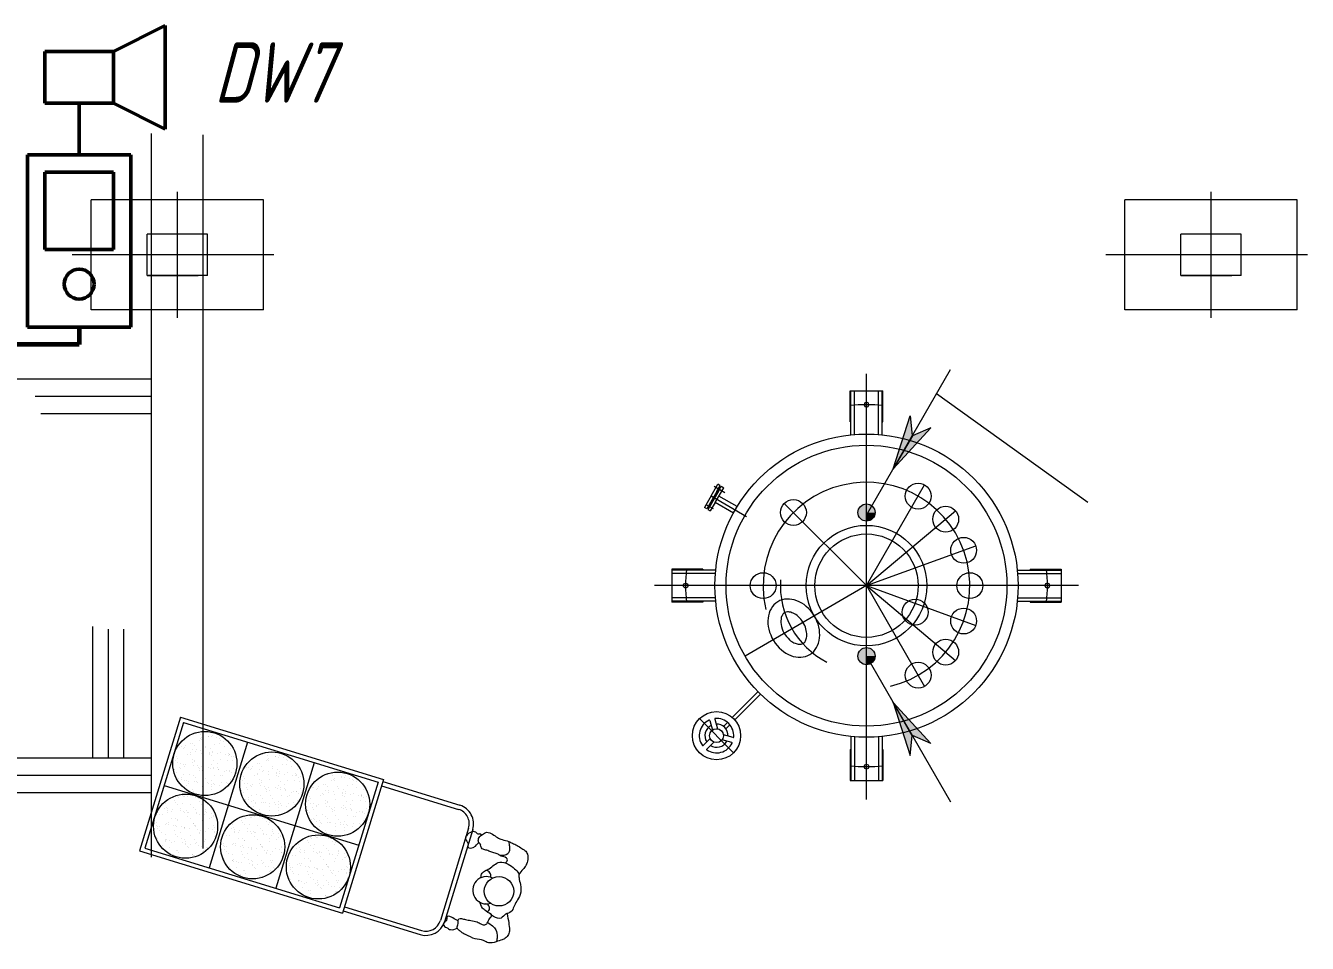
# Model space of a CAD drawing. Header units: millimetres. Extents: x 1337 to 8186, y 1899 to 5236.
# Drawn here: x 3150.8 to 3225.2, y 2516.2 to 2569.4 of the extents above; entities that cross this region are included whole.
import ezdxf

# ---------------------------------------------------------------- set-up
doc = ezdxf.new("R2010")
doc.units = ezdxf.units.MM
for name, color, linetype, lineweight in [('Линия связи (Вновь)', 3, 'Continuous', 60), ('Связь', 84, 'Continuous', 50), ('Строительный', 251, 'Continuous', 13), ('Текст', 2, 'Continuous', 25)]:
    doc.layers.add(name, color=color, linetype=linetype, lineweight=lineweight)
doc.styles.add('Simplex', font='simplex.shx', dxfattribs={"width": 0.7, "oblique": 15})

# ---------------------------------------------------------------- blocks, each defined once
blk = doc.blocks.new('A$C0AA457AC')
at = {"layer": 'Строительный', "ltscale": 100}
h = blk.add_hatch(color=256, dxfattribs=at)
h.paths.add_polyline_path([(333.811, 239.352), (333.697, 240.503), (332.718, 237.424)])
h.paths.add_polyline_path([(332.718, 237.424), (334.894, 239.812), (333.841, 239.334)])
for points in [[(330.663, 234.887, 0.414214), (331.163, 234.387), (331.163, 234.887), (331.663, 234.887, 1)], [(331.163, 234.387, 0.414214), (331.663, 234.887), (331.163, 234.887)], [(330.663, 226.554, 0.414214), (331.163, 226.054), (331.163, 226.554), (331.663, 226.554, 1)], [(331.163, 226.054, 0.414214), (331.663, 226.554), (331.163, 226.554)]]:
    blk.add_hatch(color=256, dxfattribs=at).paths.add_polyline_path(points)
h = blk.add_hatch(color=256, dxfattribs=at)
h.paths.add_polyline_path([(333.811, 221.934), (333.697, 220.783), (332.718, 223.862)])
h.paths.add_polyline_path([(332.718, 223.862), (334.894, 221.474), (333.841, 221.951)])
for p, q in [((289.663, 214.879), (289.663, 256.891)), ((292.663, 215.386), (292.663, 256.797)), ((286.163, 246.643), (286.163, 253.043)), ((296.163, 253.043), (286.163, 253.043)), ((291.163, 246.178), (291.163, 253.506)), ((296.163, 246.643), (296.163, 253.043)), ((346.163, 246.643), (346.163, 253.043)), ((356.163, 253.043), (346.163, 253.043)), ((351.163, 246.178), (351.163, 253.506)), ((356.163, 246.643), (356.163, 253.043)), ((289.413, 248.643), (289.413, 251.043)), ((292.863, 251.043), (289.413, 251.043)), ((292.913, 251.043), (289.963, 251.043)), ((292.913, 248.643), (292.913, 251.043)), ((349.413, 248.643), (349.413, 251.043)), ((352.863, 251.043), (349.413, 251.043)), ((352.913, 251.043), (349.963, 251.043)), ((352.913, 248.643), (352.913, 251.043)), ((296.753, 249.843), (285.063, 249.843)), ((356.753, 249.843), (345.063, 249.843)), ((289.413, 248.643), (292.363, 248.643)), ((292.913, 248.643), (289.463, 248.643)), ((349.413, 248.643), (352.363, 248.643)), ((352.913, 248.643), (349.463, 248.643)), ((296.163, 246.643), (286.163, 246.643)), ((356.163, 246.643), (346.163, 246.643)), ((281.714, 242.643), (289.663, 242.643)), ((331.163, 234.732), (336.045, 243.187)), ((331.163, 218.234), (331.163, 242.932)), ((330.213, 240.143), (330.213, 241.943)), ((330.213, 241.943), (332.113, 241.943)), ((330.263, 239.397), (330.263, 241.943)), ((330.463, 239.397), (330.463, 241.943)), ((331.863, 239.397), (331.863, 241.943)), ((332.063, 239.397), (332.063, 241.943)), ((332.113, 240.143), (332.113, 241.943)), ((282.908, 241.643), (289.663, 241.643)), ((344.011, 235.463), (335.225, 241.766)), ((283.234, 240.643), (289.663, 240.643)), ((332.718, 237.424), (333.697, 240.503)), ((333.697, 240.503), (333.811, 239.352)), ((333.697, 240.503), (333.811, 239.352)), ((330.213, 240.143), (330.263, 240.143)), ((332.063, 240.143), (332.113, 240.143)), ((332.063, 240.143), (332.113, 240.143)), ((332.718, 237.424), (334.894, 239.812)), ((334.894, 239.812), (333.841, 239.334)), ((334.894, 239.812), (333.841, 239.334)), ((333.811, 239.352), (332.718, 237.424)), ((333.841, 239.334), (332.718, 237.424)), ((322.144, 235.85), (321.755, 235.176)), ((322.478, 236.103), (321.896, 235.095)), ((322.587, 236.157), (321.954, 235.061)), ((322.513, 236.083), (322.09, 235.35)), ((322.144, 235.85), (322.534, 236.525)), ((322.144, 235.85), (324.197, 234.665)), ((322.318, 236.414), (322.946, 236.052)), ((322.376, 235.466), (322.874, 236.328)), ((322.478, 236.103), (322.674, 236.443)), ((322.513, 236.083), (322.478, 236.103)), ((322.513, 236.083), (322.55, 236.147)), ((322.674, 236.443), (322.534, 236.525)), ((322.587, 236.157), (322.55, 236.147)), ((322.587, 236.157), (322.591, 236.163)), ((322.591, 236.163), (322.733, 236.409)), ((323.653, 235.229), (322.593, 235.841)), ((322.733, 236.409), (322.874, 236.328)), ((331.163, 230.643), (334.538, 236.489)), ((321.896, 235.095), (321.755, 235.176)), ((321.842, 235.36), (322.269, 235.114)), ((322.1, 235.313), (322.09, 235.35)), ((322.127, 235.414), (322.092, 235.435)), ((322.376, 235.466), (322.095, 234.979)), ((323.436, 234.854), (322.376, 235.466)), ((331.163, 230.643), (326.391, 235.416)), ((321.954, 235.061), (322.095, 234.979)), ((331.163, 230.643), (336.334, 234.982)), ((331.163, 230.643), (337.506, 232.952)), ((321.663, 231.593), (319.863, 231.593)), ((319.863, 231.593), (319.863, 229.693)), ((322.41, 231.543), (319.863, 231.543)), ((321.663, 231.593), (321.663, 231.543)), ((339.917, 231.543), (342.463, 231.543)), ((340.663, 231.593), (342.463, 231.593)), ((340.663, 231.593), (340.663, 231.543)), ((342.463, 231.593), (342.463, 229.693)), ((343.463, 230.643), (318.863, 230.643)), ((322.41, 231.343), (319.863, 231.343)), ((331.163, 230.643), (324.114, 226.553)), ((331.163, 230.643), (337.506, 228.334)), ((331.163, 230.643), (336.334, 226.304)), ((331.163, 230.643), (334.538, 224.797)), ((339.917, 231.343), (342.463, 231.343)), ((322.41, 229.943), (319.863, 229.943)), ((339.917, 229.943), (342.463, 229.943)), ((322.41, 229.743), (319.863, 229.743)), ((321.663, 229.693), (319.863, 229.693)), ((321.663, 229.743), (321.663, 229.693)), ((339.917, 229.743), (342.463, 229.743)), ((340.663, 229.743), (340.663, 229.693)), ((340.663, 229.693), (342.463, 229.693)), ((286.263, 220.643), (286.263, 228.275)), ((287.163, 220.643), (287.163, 228.117)), ((288.063, 220.643), (288.063, 228.118)), ((331.163, 226.554), (336.045, 218.099)), ((323.374, 222.995), (324.871, 224.492)), ((323.516, 222.854), (325.012, 224.35)), ((332.718, 223.862), (333.697, 220.783)), ((333.811, 221.934), (332.718, 223.862)), ((333.841, 221.951), (332.718, 223.862)), ((332.718, 223.862), (334.894, 221.474)), ((291.348, 223.01), (288.968, 215.247)), ((291.514, 222.698), (289.281, 215.413)), ((291.348, 223.01), (303.127, 219.4)), ((291.514, 222.698), (302.815, 219.234)), ((321.468, 222.927), (323.448, 220.947)), ((322.065, 222.825), (322.217, 222.257)), ((322.354, 222.903), (322.507, 222.334)), ((322.858, 222.479), (323.091, 222.711)), ((322.999, 222.337), (323.232, 222.57)), ((292.191, 222.044), (292.191, 222.044)), ((292.478, 221.996), (292.478, 221.996)), ((292.511, 221.772), (292.511, 221.772)), ((292.569, 221.807), (292.569, 221.807)), ((292.957, 221.916), (292.957, 221.916)), ((292.985, 221.893), (292.985, 221.893)), ((293.096, 222.105), (293.096, 222.105)), ((293.14, 221.885), (293.14, 221.885)), ((293.211, 221.971), (293.211, 221.971)), ((293.427, 221.837), (293.427, 221.837)), ((293.622, 221.758), (293.622, 221.758)), ((293.906, 221.756), (293.906, 221.756)), ((321.673, 221.365), (322.089, 221.781)), ((323.423, 221.834), (322.855, 221.986)), ((330.263, 221.889), (330.263, 219.343)), ((330.463, 221.889), (330.463, 219.343)), ((331.863, 221.889), (331.863, 219.343)), ((332.063, 221.889), (332.063, 219.343)), ((333.697, 220.783), (333.811, 221.934)), ((333.697, 220.783), (333.811, 221.934)), ((334.894, 221.474), (333.841, 221.951)), ((334.894, 221.474), (333.841, 221.951)), ((291.298, 221.272), (291.298, 221.272)), ((291.376, 221.292), (291.376, 221.292)), ((291.526, 221.196), (291.526, 221.196)), ((291.585, 221.224), (291.585, 221.224)), ((291.658, 221.35), (291.658, 221.35)), ((291.916, 221.494), (291.916, 221.494)), ((292.053, 221.494), (292.053, 221.494)), ((292.064, 221.143), (292.064, 221.143)), ((292.168, 221.359), (292.168, 221.359)), ((292.242, 221.023), (292.242, 221.023)), ((292.247, 221.112), (292.247, 221.112)), ((292.421, 221.682), (292.421, 221.682)), ((292.534, 221.064), (292.534, 221.064)), ((292.556, 221.696), (292.556, 221.696)), ((292.768, 221.335), (292.768, 221.335)), ((292.807, 221.233), (292.807, 221.233)), ((295.237, 221.557), (293.005, 214.271)), ((293.013, 220.983), (293.013, 220.983)), ((293.109, 221.173), (293.109, 221.173)), ((293.224, 221.038), (293.224, 221.038)), ((293.346, 221.435), (293.346, 221.435)), ((293.625, 221.485), (293.625, 221.485)), ((293.667, 221.681), (293.667, 221.681)), ((293.673, 220.963), (293.673, 220.963)), ((293.851, 221.623), (293.851, 221.623)), ((293.879, 221.321), (293.879, 221.321)), ((294.237, 221.174), (294.237, 221.174)), ((321.886, 221.153), (322.302, 221.569)), ((323.345, 221.544), (322.777, 221.696)), ((330.213, 221.143), (330.213, 219.343)), ((330.213, 221.143), (330.263, 221.143)), ((332.063, 221.143), (332.113, 221.143)), ((332.113, 221.143), (332.113, 219.343)), ((232.663, 220.643), (289.663, 220.643)), ((291.01, 220.883), (291.01, 220.883)), ((291.048, 220.515), (291.048, 220.515)), ((291.126, 220.748), (291.126, 220.748)), ((291.171, 220.37), (291.171, 220.37)), ((291.197, 220.633), (291.197, 220.633)), ((291.354, 220.339), (291.354, 220.339)), ((291.54, 220.263), (291.54, 220.263)), ((291.641, 220.291), (291.641, 220.291)), ((291.737, 220.834), (291.737, 220.834)), ((291.901, 220.938), (291.901, 220.938)), ((291.946, 220.861), (291.946, 220.861)), ((292.063, 220.363), (292.063, 220.363)), ((292.067, 220.562), (292.067, 220.562)), ((292.158, 220.501), (292.158, 220.501)), ((292.182, 220.427), (292.182, 220.427)), ((292.582, 220.874), (292.582, 220.874)), ((292.628, 220.574), (292.628, 220.574)), ((293.011, 220.923), (293.011, 220.923)), ((293.056, 220.846), (293.056, 220.846)), ((293.123, 220.24), (293.123, 220.24)), ((293.168, 220.775), (293.168, 220.775)), ((293.197, 220.953), (293.197, 220.953)), ((293.268, 220.486), (293.268, 220.486)), ((293.483, 220.904), (293.483, 220.904)), ((293.494, 220.304), (293.494, 220.304)), ((293.639, 220.552), (293.639, 220.552)), ((293.962, 220.824), (293.962, 220.824)), ((294.058, 220.514), (294.058, 220.514)), ((294.121, 220.908), (294.121, 220.908)), ((294.146, 220.793), (294.146, 220.793)), ((294.166, 220.851), (294.166, 220.851)), ((294.166, 220.832), (294.166, 220.832)), ((294.281, 220.716), (294.281, 220.716)), ((294.378, 220.471), (294.378, 220.471)), ((294.433, 220.745), (294.433, 220.745)), ((295.806, 220.302), (295.806, 220.302)), ((295.943, 220.302), (295.943, 220.302)), ((296.081, 220.852), (296.081, 220.852)), ((296.311, 220.49), (296.311, 220.49)), ((296.368, 220.804), (296.368, 220.804)), ((296.402, 220.58), (296.402, 220.58)), ((296.447, 220.504), (296.447, 220.504)), ((296.459, 220.614), (296.459, 220.614)), ((296.847, 220.724), (296.847, 220.724)), ((296.876, 220.701), (296.876, 220.701)), ((299.112, 220.369), (296.879, 213.084)), ((296.986, 220.913), (296.986, 220.913)), ((297.031, 220.693), (297.031, 220.693)), ((297.101, 220.778), (297.101, 220.778)), ((297.237, 220.242), (297.237, 220.242)), ((297.317, 220.645), (297.317, 220.645)), ((297.512, 220.565), (297.512, 220.565)), ((297.515, 220.293), (297.515, 220.293)), ((297.557, 220.489), (297.557, 220.489)), ((297.741, 220.431), (297.741, 220.431)), ((297.796, 220.564), (297.796, 220.564)), ((232.663, 219.643), (289.663, 219.643)), ((291.018, 219.973), (291.018, 219.973)), ((291.024, 219.95), (291.024, 219.95)), ((291.139, 219.816), (291.139, 219.816)), ((291.29, 220.103), (291.29, 220.103)), ((291.335, 220.026), (291.335, 220.026)), ((291.379, 219.515), (291.379, 219.515)), ((291.547, 219.666), (291.547, 219.666)), ((291.558, 220.174), (291.558, 220.174)), ((291.884, 219.703), (291.884, 219.703)), ((292.08, 219.629), (292.08, 219.629)), ((292.12, 220.211), (292.12, 220.211)), ((292.195, 219.494), (292.195, 219.494)), ((292.303, 220.18), (292.303, 220.18)), ((292.401, 220.088), (292.401, 220.088)), ((292.446, 220.012), (292.446, 220.012)), ((292.449, 219.914), (292.449, 219.914)), ((292.59, 220.132), (292.59, 220.132)), ((292.596, 219.941), (292.596, 219.941)), ((292.658, 219.651), (292.658, 219.651)), ((292.989, 220.115), (292.989, 220.115)), ((293.069, 220.051), (293.069, 220.051)), ((293.238, 220.105), (293.238, 220.105)), ((293.253, 220.02), (293.253, 220.02)), ((293.315, 219.644), (293.315, 219.644)), ((293.511, 220.073), (293.511, 220.073)), ((293.539, 219.972), (293.539, 219.972)), ((293.556, 219.997), (293.556, 219.997)), ((293.652, 219.62), (293.652, 219.62)), ((293.768, 219.636), (293.768, 219.636)), ((293.88, 219.855), (293.88, 219.855)), ((294.018, 219.892), (294.018, 219.892)), ((294.179, 219.918), (294.179, 219.918)), ((294.202, 219.861), (294.202, 219.861)), ((294.294, 219.783), (294.294, 219.783)), ((294.419, 220.056), (294.419, 220.056)), ((294.489, 219.813), (294.489, 219.813)), ((294.901, 219.691), (294.901, 219.691)), ((295.016, 219.556), (295.016, 219.556)), ((295.188, 220.079), (295.188, 220.079)), ((295.266, 220.1), (295.266, 220.1)), ((295.416, 220.003), (295.416, 220.003)), ((295.475, 220.031), (295.475, 220.031)), ((295.548, 220.158), (295.548, 220.158)), ((295.627, 219.642), (295.627, 219.642)), ((295.791, 219.745), (295.791, 219.745)), ((295.836, 219.669), (295.836, 219.669)), ((295.954, 219.951), (295.954, 219.951)), ((296.058, 220.167), (296.058, 220.167)), ((296.132, 219.83), (296.132, 219.83)), ((296.137, 219.92), (296.137, 219.92)), ((296.424, 219.872), (296.424, 219.872)), ((296.472, 219.682), (296.472, 219.682)), ((296.659, 220.143), (296.659, 220.143)), ((296.697, 220.041), (296.697, 220.041)), ((296.901, 219.731), (296.901, 219.731)), ((296.903, 219.791), (296.903, 219.791)), ((296.946, 219.654), (296.946, 219.654)), ((297, 219.98), (297, 219.98)), ((297.058, 219.583), (297.058, 219.583)), ((297.087, 219.76), (297.087, 219.76)), ((297.115, 219.846), (297.115, 219.846)), ((297.373, 219.712), (297.373, 219.712)), ((297.563, 219.771), (297.563, 219.771)), ((297.769, 220.128), (297.769, 220.128)), ((297.852, 219.632), (297.852, 219.632)), ((298.012, 219.716), (298.012, 219.716)), ((298.036, 219.601), (298.036, 219.601)), ((298.056, 219.659), (298.056, 219.659)), ((298.056, 219.639), (298.056, 219.639)), ((298.127, 219.982), (298.127, 219.982)), ((298.171, 219.524), (298.171, 219.524)), ((298.323, 219.553), (298.323, 219.553)), ((299.899, 219.682), (299.899, 219.682)), ((300.186, 219.634), (300.186, 219.634)), ((300.665, 219.553), (300.665, 219.553)), ((300.694, 219.531), (300.694, 219.531)), ((300.804, 219.743), (300.804, 219.743)), ((300.849, 219.523), (300.849, 219.523)), ((300.919, 219.608), (300.919, 219.608)), ((301.135, 219.474), (301.135, 219.474)), ((290.397, 219.055), (301.698, 215.592)), ((291.227, 219.438), (291.227, 219.438)), ((291.41, 219.407), (291.41, 219.407)), ((291.553, 219.33), (291.553, 219.33)), ((291.697, 219.359), (291.697, 219.359)), ((291.705, 219.043), (291.705, 219.043)), ((291.79, 219.253), (291.79, 219.253)), ((291.835, 219.177), (291.835, 219.177)), ((292.047, 218.816), (292.047, 218.816)), ((292.176, 219.278), (292.176, 219.278)), ((292.27, 219.254), (292.27, 219.254)), ((292.36, 219.247), (292.36, 219.247)), ((292.61, 219.008), (292.61, 219.008)), ((292.631, 218.796), (292.631, 218.796)), ((292.646, 219.199), (292.646, 219.199)), ((292.81, 219.455), (292.81, 219.455)), ((292.9, 219.238), (292.9, 219.238)), ((292.945, 219.162), (292.945, 219.162)), ((293.125, 219.119), (293.125, 219.119)), ((293.136, 218.984), (293.136, 218.984)), ((293.137, 219.307), (293.137, 219.307)), ((293.157, 218.801), (293.157, 218.801)), ((293.252, 219.172), (293.252, 219.172)), ((293.309, 219.088), (293.309, 219.088)), ((293.596, 219.04), (293.596, 219.04)), ((293.701, 219.195), (293.701, 219.195)), ((294.01, 219.224), (294.01, 219.224)), ((294.055, 219.147), (294.055, 219.147)), ((294.241, 219.396), (294.241, 219.396)), ((294.909, 218.781), (294.909, 218.781)), ((294.914, 218.758), (294.914, 218.758)), ((294.938, 219.323), (294.938, 219.323)), ((295.061, 219.178), (295.061, 219.178)), ((295.087, 219.44), (295.087, 219.44)), ((295.18, 218.911), (295.18, 218.911)), ((295.225, 218.834), (295.225, 218.834)), ((295.244, 219.147), (295.244, 219.147)), ((295.43, 219.07), (295.43, 219.07)), ((295.448, 218.982), (295.448, 218.982)), ((295.531, 219.099), (295.531, 219.099)), ((295.953, 219.171), (295.953, 219.171)), ((295.957, 219.369), (295.957, 219.369)), ((296.01, 219.018), (296.01, 219.018)), ((296.048, 219.308), (296.048, 219.308)), ((296.072, 219.234), (296.072, 219.234)), ((296.194, 218.988), (296.194, 218.988)), ((296.291, 218.896), (296.291, 218.896)), ((296.336, 218.819), (296.336, 218.819)), ((296.48, 218.939), (296.48, 218.939)), ((296.486, 218.749), (296.486, 218.749)), ((296.518, 219.381), (296.518, 219.381)), ((296.879, 218.923), (296.879, 218.923)), ((296.959, 218.859), (296.959, 218.859)), ((297.013, 219.048), (297.013, 219.048)), ((297.128, 218.913), (297.128, 218.913)), ((297.143, 218.828), (297.143, 218.828)), ((297.158, 219.294), (297.158, 219.294)), ((297.384, 219.111), (297.384, 219.111)), ((297.401, 218.881), (297.401, 218.881)), ((297.43, 218.78), (297.43, 218.78)), ((297.446, 218.805), (297.446, 218.805)), ((297.529, 219.36), (297.529, 219.36)), ((297.949, 219.322), (297.949, 219.322)), ((298.269, 219.279), (298.269, 219.279)), ((298.31, 218.864), (298.31, 218.864)), ((299.006, 218.909), (299.006, 218.909)), ((299.084, 218.93), (299.084, 218.93)), ((299.234, 218.833), (299.234, 218.833)), ((299.293, 218.861), (299.293, 218.861)), ((299.366, 218.988), (299.366, 218.988)), ((299.624, 219.131), (299.624, 219.131)), ((299.761, 219.132), (299.761, 219.132)), ((299.772, 218.781), (299.772, 218.781)), ((299.876, 218.997), (299.876, 218.997)), ((299.955, 218.75), (299.955, 218.75)), ((300.129, 219.32), (300.129, 219.32)), ((300.22, 219.41), (300.22, 219.41)), ((300.265, 219.334), (300.265, 219.334)), ((300.277, 219.444), (300.277, 219.444)), ((300.477, 218.973), (300.477, 218.973)), ((300.515, 218.871), (300.515, 218.871)), ((302.815, 219.234), (300.582, 211.949)), ((303.127, 219.4), (300.748, 211.637)), ((300.818, 218.81), (300.818, 218.81)), ((301.055, 219.072), (301.055, 219.072)), ((301.33, 219.395), (301.33, 219.395)), ((301.333, 219.123), (301.333, 219.123)), ((301.375, 219.319), (301.375, 219.319)), ((301.56, 219.261), (301.56, 219.261)), ((301.587, 218.958), (301.587, 218.958)), ((301.614, 219.394), (301.614, 219.394)), ((301.945, 218.812), (301.945, 218.812)), ((303.014, 219.032), (307.489, 217.661)), ((303.087, 219.271), (307.562, 217.9)), ((330.213, 219.343), (332.113, 219.343)), ((232.663, 218.643), (289.663, 218.643)), ((290.326, 217.996), (290.326, 217.996)), ((290.482, 217.994), (290.482, 217.994)), ((291.022, 218.195), (291.022, 218.195)), ((291.051, 218.085), (291.051, 218.085)), ((291.179, 218.418), (291.179, 218.418)), ((291.224, 218.342), (291.224, 218.342)), ((291.283, 218.506), (291.283, 218.506)), ((291.466, 218.475), (291.466, 218.475)), ((291.527, 218.384), (291.527, 218.384)), ((291.567, 218.397), (291.567, 218.397)), ((291.753, 218.426), (291.753, 218.426)), ((292.091, 218.594), (292.091, 218.594)), ((292.094, 218.696), (292.094, 218.696)), ((292.209, 218.561), (292.209, 218.561)), ((292.232, 218.346), (292.232, 218.346)), ((292.29, 218.404), (292.29, 218.404)), ((292.335, 218.327), (292.335, 218.327)), ((292.416, 218.315), (292.416, 218.315)), ((292.452, 218.136), (292.452, 218.136)), ((292.623, 218.076), (292.623, 218.076)), ((295.029, 218.623), (295.029, 218.623)), ((295.117, 218.246), (295.117, 218.246)), ((295.269, 218.322), (295.269, 218.322)), ((295.3, 218.215), (295.3, 218.215)), ((295.438, 218.473), (295.438, 218.473)), ((295.443, 218.138), (295.443, 218.138)), ((295.587, 218.167), (295.587, 218.167)), ((295.68, 218.061), (295.68, 218.061)), ((295.725, 217.985), (295.725, 217.985)), ((295.774, 218.511), (295.774, 218.511)), ((295.971, 218.437), (295.971, 218.437)), ((296.066, 218.086), (296.066, 218.086)), ((296.086, 218.302), (296.086, 218.302)), ((296.16, 218.062), (296.16, 218.062)), ((296.25, 218.055), (296.25, 218.055)), ((296.339, 218.722), (296.339, 218.722)), ((296.536, 218.007), (296.536, 218.007)), ((296.548, 218.459), (296.548, 218.459)), ((296.7, 218.263), (296.7, 218.263)), ((296.79, 218.046), (296.79, 218.046)), ((297.027, 218.115), (297.027, 218.115)), ((297.205, 218.452), (297.205, 218.452)), ((297.542, 218.427), (297.542, 218.427)), ((297.591, 218.003), (297.591, 218.003)), ((297.658, 218.444), (297.658, 218.444)), ((297.77, 218.662), (297.77, 218.662)), ((297.901, 218.031), (297.901, 218.031)), ((297.909, 218.699), (297.909, 218.699)), ((298.069, 218.726), (298.069, 218.726)), ((298.092, 218.669), (298.092, 218.669)), ((298.131, 218.204), (298.131, 218.204)), ((298.184, 218.591), (298.184, 218.591)), ((298.379, 218.62), (298.379, 218.62)), ((298.719, 218.521), (298.719, 218.521)), ((298.756, 218.153), (298.756, 218.153)), ((298.834, 218.386), (298.834, 218.386)), ((298.879, 218.008), (298.879, 218.008)), ((298.905, 218.27), (298.905, 218.27)), ((299.445, 218.472), (299.445, 218.472)), ((299.609, 218.575), (299.609, 218.575)), ((299.654, 218.499), (299.654, 218.499)), ((299.771, 218), (299.771, 218)), ((299.775, 218.199), (299.775, 218.199)), ((299.866, 218.138), (299.866, 218.138)), ((299.89, 218.064), (299.89, 218.064)), ((299.95, 218.66), (299.95, 218.66)), ((300.242, 218.702), (300.242, 218.702)), ((300.291, 218.511), (300.291, 218.511)), ((300.336, 218.211), (300.336, 218.211)), ((300.719, 218.56), (300.719, 218.56)), ((300.721, 218.621), (300.721, 218.621)), ((300.764, 218.484), (300.764, 218.484)), ((300.876, 218.413), (300.876, 218.413)), ((300.905, 218.59), (300.905, 218.59)), ((300.933, 218.675), (300.933, 218.675)), ((300.976, 218.123), (300.976, 218.123)), ((301.191, 218.542), (301.191, 218.542)), ((301.347, 218.19), (301.347, 218.19)), ((301.381, 218.601), (301.381, 218.601)), ((301.67, 218.462), (301.67, 218.462)), ((301.767, 218.152), (301.767, 218.152)), ((301.83, 218.546), (301.83, 218.546)), ((301.854, 218.431), (301.854, 218.431)), ((301.874, 218.489), (301.874, 218.489)), ((301.875, 218.469), (301.875, 218.469)), ((301.989, 218.354), (301.989, 218.354)), ((302.087, 218.109), (302.087, 218.109)), ((302.141, 218.383), (302.141, 218.383)), ((290.009, 217.474), (290.009, 217.474)), ((290.124, 217.339), (290.124, 217.339)), ((290.303, 217.334), (290.303, 217.334)), ((290.39, 217.733), (290.39, 217.733)), ((290.524, 217.786), (290.524, 217.786)), ((290.569, 217.584), (290.569, 217.584)), ((290.573, 217.702), (290.573, 217.702)), ((290.614, 217.507), (290.614, 217.507)), ((290.843, 217.536), (290.843, 217.536)), ((290.86, 217.654), (290.86, 217.654)), ((291.166, 217.95), (291.166, 217.95)), ((291.339, 217.573), (291.339, 217.573)), ((291.348, 217.724), (291.348, 217.724)), ((291.436, 217.981), (291.436, 217.981)), ((291.523, 217.542), (291.523, 217.542)), ((291.581, 217.464), (291.581, 217.464)), ((291.679, 217.569), (291.679, 217.569)), ((291.724, 217.492), (291.724, 217.492)), ((291.734, 217.275), (291.734, 217.275)), ((291.809, 217.494), (291.809, 217.494)), ((291.912, 217.935), (291.912, 217.935)), ((292.108, 217.763), (292.108, 217.763)), ((292.223, 217.628), (292.223, 217.628)), ((292.273, 217.476), (292.273, 217.476)), ((292.288, 217.414), (292.288, 217.414)), ((292.472, 217.383), (292.472, 217.383)), ((292.547, 217.967), (292.547, 217.967)), ((292.759, 217.335), (292.759, 217.335)), ((292.778, 217.665), (292.778, 217.665)), ((292.789, 217.554), (292.789, 217.554)), ((292.834, 217.478), (292.834, 217.478)), ((293.164, 217.442), (293.164, 217.442)), ((293.238, 217.254), (293.238, 217.254)), ((293.279, 217.307), (293.279, 217.307)), ((295.173, 217.313), (295.173, 217.313)), ((295.357, 217.282), (295.357, 217.282)), ((295.596, 217.851), (295.596, 217.851)), ((295.937, 217.624), (295.937, 217.624)), ((295.981, 217.402), (295.981, 217.402)), ((295.984, 217.504), (295.984, 217.504)), ((296.099, 217.369), (296.099, 217.369)), ((296.5, 217.816), (296.5, 217.816)), ((296.521, 217.604), (296.521, 217.604)), ((296.835, 217.97), (296.835, 217.97)), ((297.015, 217.927), (297.015, 217.927)), ((297.026, 217.792), (297.026, 217.792)), ((297.047, 217.609), (297.047, 217.609)), ((297.142, 217.98), (297.142, 217.98)), ((297.199, 217.896), (297.199, 217.896)), ((297.486, 217.848), (297.486, 217.848)), ((297.946, 217.955), (297.946, 217.955)), ((298.727, 217.611), (298.727, 217.611)), ((298.732, 217.588), (298.732, 217.588)), ((298.847, 217.453), (298.847, 217.453)), ((298.999, 217.74), (298.999, 217.74)), ((299.043, 217.664), (299.043, 217.664)), ((299.062, 217.977), (299.062, 217.977)), ((299.248, 217.9), (299.248, 217.9)), ((299.256, 217.303), (299.256, 217.303)), ((299.266, 217.812), (299.266, 217.812)), ((299.349, 217.929), (299.349, 217.929)), ((299.592, 217.341), (299.592, 217.341)), ((299.789, 217.266), (299.789, 217.266)), ((299.828, 217.848), (299.828, 217.848)), ((300.012, 217.817), (300.012, 217.817)), ((300.109, 217.726), (300.109, 217.726)), ((300.154, 217.649), (300.154, 217.649)), ((300.157, 217.551), (300.157, 217.551)), ((300.298, 217.769), (300.298, 217.769)), ((300.304, 217.579), (300.304, 217.579)), ((300.366, 217.289), (300.366, 217.289)), ((300.697, 217.753), (300.697, 217.753)), ((300.777, 217.689), (300.777, 217.689)), ((300.831, 217.878), (300.831, 217.878)), ((300.946, 217.743), (300.946, 217.743)), ((300.961, 217.658), (300.961, 217.658)), ((301.023, 217.281), (301.023, 217.281)), ((301.202, 217.941), (301.202, 217.941)), ((301.219, 217.711), (301.219, 217.711)), ((301.248, 217.61), (301.248, 217.61)), ((301.264, 217.634), (301.264, 217.634)), ((301.36, 217.257), (301.36, 217.257)), ((301.476, 217.274), (301.476, 217.274)), ((301.588, 217.492), (301.588, 217.492)), ((301.727, 217.529), (301.727, 217.529)), ((301.887, 217.556), (301.887, 217.556)), ((301.91, 217.498), (301.91, 217.498)), ((302.002, 217.421), (302.002, 217.421)), ((302.128, 217.694), (302.128, 217.694)), ((302.197, 217.45), (302.197, 217.45)), ((289.958, 216.749), (289.958, 216.749)), ((289.967, 216.881), (289.967, 216.881)), ((290.003, 216.672), (290.003, 216.672)), ((290.022, 216.541), (290.022, 216.541)), ((290.124, 216.674), (290.124, 216.674)), ((290.446, 216.8), (290.446, 216.8)), ((290.538, 216.853), (290.538, 216.853)), ((290.629, 216.77), (290.629, 216.77)), ((290.664, 216.876), (290.664, 216.876)), ((290.826, 217.146), (290.826, 217.146)), ((290.916, 216.721), (290.916, 216.721)), ((291.065, 217.152), (291.065, 217.152)), ((291.069, 216.734), (291.069, 216.734)), ((291.114, 216.658), (291.114, 216.658)), ((291.169, 217.064), (291.169, 217.064)), ((291.18, 217.017), (291.18, 217.017)), ((291.395, 216.641), (291.395, 216.641)), ((291.555, 216.615), (291.555, 216.615)), ((291.579, 216.61), (291.579, 216.61)), ((291.594, 216.532), (291.594, 216.532)), ((291.865, 216.562), (291.865, 216.562)), ((291.936, 217.132), (291.936, 217.132)), ((292.095, 216.817), (292.095, 216.817)), ((292.121, 216.83), (292.121, 216.83)), ((292.179, 216.719), (292.179, 216.719)), ((292.224, 216.643), (292.224, 216.643)), ((292.236, 216.696), (292.236, 216.696)), ((292.6, 217.005), (292.6, 217.005)), ((292.637, 217.143), (292.637, 217.143)), ((292.985, 216.556), (292.985, 216.556)), ((293.046, 217.117), (293.046, 217.117)), ((293.164, 217.216), (293.164, 217.216)), ((293.177, 216.509), (293.177, 216.509)), ((293.289, 216.704), (293.289, 216.704)), ((293.334, 216.628), (293.334, 216.628)), ((293.421, 217.223), (293.421, 217.223)), ((294.216, 216.804), (294.216, 216.804)), ((294.28, 216.54), (294.28, 216.54)), ((294.372, 216.802), (294.372, 216.802)), ((294.414, 216.594), (294.414, 216.594)), ((294.463, 216.51), (294.463, 216.51)), ((294.912, 217.003), (294.912, 217.003)), ((294.942, 216.893), (294.942, 216.893)), ((295.057, 216.758), (295.057, 216.758)), ((295.07, 217.226), (295.07, 217.226)), ((295.115, 217.15), (295.115, 217.15)), ((295.238, 216.532), (295.238, 216.532)), ((295.327, 216.789), (295.327, 216.789)), ((295.417, 217.191), (295.417, 217.191)), ((295.457, 217.205), (295.457, 217.205)), ((295.643, 217.234), (295.643, 217.234)), ((295.803, 216.742), (295.803, 216.742)), ((295.998, 216.571), (295.998, 216.571)), ((296.122, 217.154), (296.122, 217.154)), ((296.18, 217.211), (296.18, 217.211)), ((296.225, 217.135), (296.225, 217.135)), ((296.306, 217.123), (296.306, 217.123)), ((296.342, 216.944), (296.342, 216.944)), ((296.437, 216.774), (296.437, 216.774)), ((296.513, 216.883), (296.513, 216.883)), ((298.935, 217.075), (298.935, 217.075)), ((299.088, 217.152), (299.088, 217.152)), ((299.118, 217.045), (299.118, 217.045)), ((299.262, 216.968), (299.262, 216.968)), ((299.405, 216.996), (299.405, 216.996)), ((299.414, 216.681), (299.414, 216.681)), ((299.498, 216.891), (299.498, 216.891)), ((299.543, 216.814), (299.543, 216.814)), ((299.884, 216.916), (299.884, 216.916)), ((299.904, 217.132), (299.904, 217.132)), ((299.978, 216.892), (299.978, 216.892)), ((300.068, 216.885), (300.068, 216.885)), ((300.318, 216.646), (300.318, 216.646)), ((300.354, 216.837), (300.354, 216.837)), ((300.518, 217.093), (300.518, 217.093)), ((300.608, 216.876), (300.608, 216.876)), ((300.653, 216.8), (300.653, 216.8)), ((300.834, 216.756), (300.834, 216.756)), ((300.844, 216.622), (300.844, 216.622)), ((300.845, 216.945), (300.845, 216.945)), ((300.96, 216.81), (300.96, 216.81)), ((301.017, 216.726), (301.017, 216.726)), ((301.304, 216.677), (301.304, 216.677)), ((301.409, 216.832), (301.409, 216.832)), ((301.719, 216.861), (301.719, 216.861)), ((301.764, 216.785), (301.764, 216.785)), ((301.949, 217.034), (301.949, 217.034)), ((308.069, 216.568), (306.428, 211.214)), ((289.945, 216.015), (289.945, 216.015)), ((290.023, 215.949), (290.023, 215.949)), ((290.137, 216.406), (290.137, 216.406)), ((290.215, 216.312), (290.215, 216.312)), ((290.458, 215.899), (290.458, 215.899)), ((290.485, 216.216), (290.485, 216.216)), ((290.502, 215.868), (290.502, 215.868)), ((290.503, 215.823), (290.503, 215.823)), ((290.552, 215.921), (290.552, 215.921)), ((290.686, 215.837), (290.686, 215.837)), ((290.972, 215.789), (290.972, 215.789)), ((290.99, 216.405), (290.99, 216.405)), ((291.079, 216.219), (291.079, 216.219)), ((291.194, 216.084), (291.194, 216.084)), ((291.326, 216.297), (291.326, 216.297)), ((291.376, 215.955), (291.376, 215.955)), ((291.568, 215.884), (291.568, 215.884)), ((291.613, 215.808), (291.613, 215.808)), ((291.916, 216.157), (291.916, 216.157)), ((292.135, 215.898), (292.135, 215.898)), ((292.25, 215.763), (292.25, 215.763)), ((292.344, 216.481), (292.344, 216.481)), ((292.421, 216.345), (292.421, 216.345)), ((292.436, 216.282), (292.436, 216.282)), ((292.528, 216.45), (292.528, 216.45)), ((292.65, 216.21), (292.65, 216.21)), ((292.679, 215.87), (292.679, 215.87)), ((292.723, 215.793), (292.723, 215.793)), ((292.807, 215.896), (292.807, 215.896)), ((292.815, 216.402), (292.815, 216.402)), ((293.293, 216.374), (293.293, 216.374)), ((293.294, 216.322), (293.294, 216.322)), ((293.346, 216.098), (293.346, 216.098)), ((293.899, 216.281), (293.899, 216.281)), ((294.014, 216.147), (294.014, 216.147)), ((294.193, 216.142), (294.193, 216.142)), ((294.459, 216.391), (294.459, 216.391)), ((294.504, 216.315), (294.504, 216.315)), ((294.716, 215.954), (294.716, 215.954)), ((294.733, 216.343), (294.733, 216.343)), ((294.75, 216.461), (294.75, 216.461)), ((294.955, 215.96), (294.955, 215.96)), ((295.059, 215.872), (295.059, 215.872)), ((295.07, 215.825), (295.07, 215.825)), ((295.229, 216.381), (295.229, 216.381)), ((295.413, 216.35), (295.413, 216.35)), ((295.471, 216.272), (295.471, 216.272)), ((295.569, 216.376), (295.569, 216.376)), ((295.614, 216.3), (295.614, 216.3)), ((295.624, 216.083), (295.624, 216.083)), ((295.699, 216.302), (295.699, 216.302)), ((295.826, 215.939), (295.826, 215.939)), ((296.113, 216.436), (296.113, 216.436)), ((296.164, 216.284), (296.164, 216.284)), ((296.178, 216.221), (296.178, 216.221)), ((296.362, 216.191), (296.362, 216.191)), ((296.49, 215.813), (296.49, 215.813)), ((296.527, 215.951), (296.527, 215.951)), ((296.649, 216.142), (296.649, 216.142)), ((296.669, 216.472), (296.669, 216.472)), ((296.68, 216.362), (296.68, 216.362)), ((296.724, 216.285), (296.724, 216.285)), ((296.937, 215.925), (296.937, 215.925)), ((297.054, 216.249), (297.054, 216.249)), ((297.054, 216.023), (297.054, 216.023)), ((297.128, 216.062), (297.128, 216.062)), ((297.169, 216.115), (297.169, 216.115)), ((297.311, 216.031), (297.311, 216.031)), ((298.73, 215.833), (298.73, 215.833)), ((298.888, 216.056), (298.888, 216.056)), ((298.933, 215.98), (298.933, 215.98)), ((298.991, 216.143), (298.991, 216.143)), ((299.175, 216.112), (299.175, 216.112)), ((299.235, 216.021), (299.235, 216.021)), ((299.275, 216.035), (299.275, 216.035)), ((299.461, 216.064), (299.461, 216.064)), ((299.755, 216.454), (299.755, 216.454)), ((299.8, 216.232), (299.8, 216.232)), ((299.802, 216.334), (299.802, 216.334)), ((299.917, 216.199), (299.917, 216.199)), ((299.94, 215.984), (299.94, 215.984)), ((299.998, 216.041), (299.998, 216.041)), ((300.043, 215.965), (300.043, 215.965)), ((300.124, 215.953), (300.124, 215.953)), ((300.16, 215.774), (300.16, 215.774)), ((300.339, 216.433), (300.339, 216.433)), ((300.865, 216.439), (300.865, 216.439)), ((308.308, 216.495), (306.667, 211.14)), ((288.968, 215.247), (300.748, 211.637)), ((289.281, 215.413), (300.582, 211.949)), ((290.306, 215.556), (290.306, 215.556)), ((290.715, 215.462), (290.715, 215.462)), ((290.811, 215.745), (290.811, 215.745)), ((290.958, 215.049), (290.958, 215.049)), ((291.092, 215.287), (291.092, 215.287)), ((291.197, 215.296), (291.197, 215.296)), ((291.207, 215.152), (291.207, 215.152)), ((291.451, 215.709), (291.451, 215.709)), ((291.608, 215.599), (291.608, 215.599)), ((291.635, 215.678), (291.635, 215.678)), ((291.737, 215.497), (291.737, 215.497)), ((291.825, 215.447), (291.825, 215.447)), ((291.922, 215.629), (291.922, 215.629)), ((292.063, 215.026), (292.063, 215.026)), ((292.068, 215.035), (292.068, 215.035)), ((292.242, 215.686), (292.242, 215.686)), ((292.401, 215.549), (292.401, 215.549)), ((292.584, 215.518), (292.584, 215.518)), ((292.628, 215.237), (292.628, 215.237)), ((292.664, 215.277), (292.664, 215.277)), ((292.871, 215.47), (292.871, 215.47)), ((292.936, 215.432), (292.936, 215.432)), ((293.849, 215.556), (293.849, 215.556)), ((293.857, 215.689), (293.857, 215.689)), ((293.893, 215.48), (293.893, 215.48)), ((293.912, 215.349), (293.912, 215.349)), ((294.014, 215.482), (294.014, 215.482)), ((294.028, 215.214), (294.028, 215.214)), ((294.106, 215.119), (294.106, 215.119)), ((294.336, 215.608), (294.336, 215.608)), ((294.375, 215.024), (294.375, 215.024)), ((294.428, 215.661), (294.428, 215.661)), ((294.52, 215.577), (294.52, 215.577)), ((294.554, 215.684), (294.554, 215.684)), ((294.806, 215.529), (294.806, 215.529)), ((294.88, 215.212), (294.88, 215.212)), ((294.959, 215.542), (294.959, 215.542)), ((294.969, 215.027), (294.969, 215.027)), ((295.004, 215.465), (295.004, 215.465)), ((295.216, 215.105), (295.216, 215.105)), ((295.285, 215.449), (295.285, 215.449)), ((295.445, 215.423), (295.445, 215.423)), ((295.469, 215.418), (295.469, 215.418)), ((295.484, 215.339), (295.484, 215.339)), ((295.756, 215.37), (295.756, 215.37)), ((295.985, 215.624), (295.985, 215.624)), ((296.011, 215.638), (296.011, 215.638)), ((296.069, 215.527), (296.069, 215.527)), ((296.114, 215.45), (296.114, 215.45)), ((296.126, 215.503), (296.126, 215.503)), ((296.235, 215.289), (296.235, 215.289)), ((296.311, 215.153), (296.311, 215.153)), ((296.326, 215.09), (296.326, 215.09)), ((296.418, 215.258), (296.418, 215.258)), ((296.541, 215.018), (296.541, 215.018)), ((296.705, 215.21), (296.705, 215.21)), ((296.876, 215.364), (296.876, 215.364)), ((297.068, 215.317), (297.068, 215.317)), ((297.179, 215.512), (297.179, 215.512)), ((297.183, 215.182), (297.183, 215.182)), ((297.184, 215.13), (297.184, 215.13)), ((297.224, 215.436), (297.224, 215.436)), ((297.717, 215.111), (297.717, 215.111)), ((298.034, 215.634), (298.034, 215.634)), ((298.098, 215.37), (298.098, 215.37)), ((298.19, 215.631), (298.19, 215.631)), ((298.233, 215.424), (298.233, 215.424)), ((298.277, 215.221), (298.277, 215.221)), ((298.282, 215.339), (298.282, 215.339)), ((298.322, 215.145), (298.322, 215.145)), ((298.551, 215.173), (298.551, 215.173)), ((298.568, 215.291), (298.568, 215.291)), ((298.76, 215.722), (298.76, 215.722)), ((298.875, 215.588), (298.875, 215.588)), ((299.047, 215.211), (299.047, 215.211)), ((299.056, 215.362), (299.056, 215.362)), ((299.145, 215.619), (299.145, 215.619)), ((299.231, 215.18), (299.231, 215.18)), ((299.289, 215.102), (299.289, 215.102)), ((299.387, 215.206), (299.387, 215.206)), ((299.432, 215.13), (299.432, 215.13)), ((299.518, 215.132), (299.518, 215.132)), ((299.621, 215.572), (299.621, 215.572)), ((299.816, 215.401), (299.816, 215.401)), ((299.931, 215.266), (299.931, 215.266)), ((299.982, 215.114), (299.982, 215.114)), ((299.997, 215.051), (299.997, 215.051)), ((300.18, 215.02), (300.18, 215.02)), ((300.255, 215.604), (300.255, 215.604)), ((300.331, 215.713), (300.331, 215.713)), ((300.487, 215.302), (300.487, 215.302)), ((300.498, 215.192), (300.498, 215.192)), ((300.543, 215.115), (300.543, 215.115)), ((300.872, 215.079), (300.872, 215.079)), ((291.003, 214.973), (291.003, 214.973)), ((291.558, 214.837), (291.558, 214.837)), ((292.113, 214.958), (292.113, 214.958)), ((292.148, 214.965), (292.148, 214.965)), ((293.836, 214.822), (293.836, 214.822)), ((293.913, 214.756), (293.913, 214.756)), ((294.197, 214.364), (294.197, 214.364)), ((294.348, 214.707), (294.348, 214.707)), ((294.392, 214.676), (294.392, 214.676)), ((294.393, 214.63), (294.393, 214.63)), ((294.442, 214.728), (294.442, 214.728)), ((294.576, 214.645), (294.576, 214.645)), ((294.605, 214.27), (294.605, 214.27)), ((294.701, 214.553), (294.701, 214.553)), ((294.862, 214.597), (294.862, 214.597)), ((295.084, 214.892), (295.084, 214.892)), ((295.266, 214.763), (295.266, 214.763)), ((295.341, 214.516), (295.341, 214.516)), ((295.458, 214.692), (295.458, 214.692)), ((295.498, 214.407), (295.498, 214.407)), ((295.503, 214.616), (295.503, 214.616)), ((295.525, 214.485), (295.525, 214.485)), ((295.627, 214.305), (295.627, 214.305)), ((295.806, 214.965), (295.806, 214.965)), ((295.812, 214.437), (295.812, 214.437)), ((296.025, 214.705), (296.025, 214.705)), ((296.132, 214.493), (296.132, 214.493)), ((296.14, 214.571), (296.14, 214.571)), ((296.291, 214.357), (296.291, 214.357)), ((296.474, 214.326), (296.474, 214.326)), ((296.569, 214.677), (296.569, 214.677)), ((296.614, 214.601), (296.614, 214.601)), ((296.697, 214.704), (296.697, 214.704)), ((296.761, 214.278), (296.761, 214.278)), ((297.237, 214.905), (297.237, 214.905)), ((297.667, 214.386), (297.667, 214.386)), ((297.675, 214.518), (297.675, 214.518)), ((297.712, 214.31), (297.712, 214.31)), ((297.832, 214.976), (297.832, 214.976)), ((297.832, 214.312), (297.832, 214.312)), ((298.011, 214.972), (298.011, 214.972)), ((298.154, 214.438), (298.154, 214.438)), ((298.246, 214.491), (298.246, 214.491)), ((298.338, 214.407), (298.338, 214.407)), ((298.372, 214.513), (298.372, 214.513)), ((298.534, 214.784), (298.534, 214.784)), ((298.624, 214.359), (298.624, 214.359)), ((298.773, 214.79), (298.773, 214.79)), ((298.777, 214.372), (298.777, 214.372)), ((298.822, 214.295), (298.822, 214.295)), ((298.877, 214.702), (298.877, 214.702)), ((298.888, 214.655), (298.888, 214.655)), ((299.103, 214.278), (299.103, 214.278)), ((299.442, 214.913), (299.442, 214.913)), ((299.644, 214.769), (299.644, 214.769)), ((299.803, 214.454), (299.803, 214.454)), ((299.829, 214.468), (299.829, 214.468)), ((299.887, 214.357), (299.887, 214.357)), ((299.932, 214.28), (299.932, 214.28)), ((299.944, 214.333), (299.944, 214.333)), ((300.308, 214.643), (300.308, 214.643)), ((300.345, 214.78), (300.345, 214.78)), ((300.467, 214.972), (300.467, 214.972)), ((300.755, 214.755), (300.755, 214.755)), ((300.872, 214.853), (300.872, 214.853)), ((300.946, 214.892), (300.946, 214.892)), ((300.987, 214.944), (300.987, 214.944)), ((300.997, 214.342), (300.997, 214.342)), ((301.042, 214.266), (301.042, 214.266)), ((301.129, 214.861), (301.129, 214.861)), ((294.848, 213.857), (294.848, 213.857)), ((294.893, 213.781), (294.893, 213.781)), ((294.982, 214.094), (294.982, 214.094)), ((295.087, 214.104), (295.087, 214.104)), ((295.097, 213.959), (295.097, 213.959)), ((295.448, 213.645), (295.448, 213.645)), ((295.715, 214.255), (295.715, 214.255)), ((295.953, 213.834), (295.953, 213.834)), ((295.958, 213.842), (295.958, 213.842)), ((296.003, 213.766), (296.003, 213.766)), ((296.039, 213.773), (296.039, 213.773)), ((296.518, 214.044), (296.518, 214.044)), ((296.554, 214.085), (296.554, 214.085)), ((296.826, 214.24), (296.826, 214.24)), ((297.654, 213.652), (297.654, 213.652)), ((297.731, 214.179), (297.731, 214.179)), ((297.731, 213.586), (297.731, 213.586)), ((297.846, 214.044), (297.846, 214.044)), ((297.924, 213.949), (297.924, 213.949)), ((298.166, 213.537), (298.166, 213.537)), ((298.193, 213.854), (298.193, 213.854)), ((298.26, 213.558), (298.26, 213.558)), ((298.698, 214.042), (298.698, 214.042)), ((298.787, 213.857), (298.787, 213.857)), ((298.902, 213.722), (298.902, 213.722)), ((299.034, 213.934), (299.034, 213.934)), ((299.084, 213.593), (299.084, 213.593)), ((299.263, 214.253), (299.263, 214.253)), ((299.276, 213.522), (299.276, 213.522)), ((299.287, 214.248), (299.287, 214.248)), ((299.302, 214.169), (299.302, 214.169)), ((299.574, 214.199), (299.574, 214.199)), ((299.624, 213.795), (299.624, 213.795)), ((299.843, 213.535), (299.843, 213.535)), ((300.053, 214.119), (300.053, 214.119)), ((300.129, 213.983), (300.129, 213.983)), ((300.144, 213.92), (300.144, 213.92)), ((300.236, 214.088), (300.236, 214.088)), ((300.359, 213.848), (300.359, 213.848)), ((300.515, 213.534), (300.515, 213.534)), ((300.523, 214.04), (300.523, 214.04)), ((300.694, 214.194), (300.694, 214.194)), ((300.886, 214.146), (300.886, 214.146)), ((301.001, 214.012), (301.001, 214.012)), ((301.002, 213.959), (301.002, 213.959)), ((301.055, 213.735), (301.055, 213.735)), ((298.015, 213.194), (298.015, 213.194)), ((298.21, 213.506), (298.21, 213.506)), ((298.211, 213.46), (298.211, 213.46)), ((298.394, 213.475), (298.394, 213.475)), ((298.423, 213.1), (298.423, 213.1)), ((298.52, 213.382), (298.52, 213.382)), ((298.681, 213.427), (298.681, 213.427)), ((298.8, 212.924), (298.8, 212.924)), ((298.905, 212.933), (298.905, 212.933)), ((298.915, 212.789), (298.915, 212.789)), ((299.16, 213.346), (299.16, 213.346)), ((299.316, 213.237), (299.316, 213.237)), ((299.321, 213.445), (299.321, 213.445)), ((299.343, 213.315), (299.343, 213.315)), ((299.445, 213.135), (299.445, 213.135)), ((299.534, 213.085), (299.534, 213.085)), ((299.63, 213.267), (299.63, 213.267)), ((299.95, 213.323), (299.95, 213.323)), ((299.958, 213.4), (299.958, 213.4)), ((300.109, 213.187), (300.109, 213.187)), ((300.292, 213.156), (300.292, 213.156)), ((300.336, 212.874), (300.336, 212.874)), ((300.372, 212.915), (300.372, 212.915)), ((300.387, 213.507), (300.387, 213.507)), ((300.432, 213.431), (300.432, 213.431)), ((300.579, 213.108), (300.579, 213.108)), ((300.644, 213.07), (300.644, 213.07)), ((298.666, 212.687), (298.666, 212.687)), ((298.711, 212.611), (298.711, 212.611)), ((299.266, 212.475), (299.266, 212.475)), ((299.771, 212.663), (299.771, 212.663)), ((299.776, 212.672), (299.776, 212.672)), ((299.821, 212.596), (299.821, 212.596)), ((299.857, 212.603), (299.857, 212.603)), ((300.787, 211.766), (305.262, 210.394)), ((300.86, 212.005), (305.335, 210.633))]:
    blk.add_line(p, q, dxfattribs=at)
for centre, radius in [((331.163, 230.643), 8.8), ((331.163, 230.643), 8.15), ((334.163, 235.839), 0.75), ((326.921, 234.886), 0.75), ((331.163, 234.887), 0.5), ((335.76, 234.5), 0.75), ((331.163, 230.643), 3.5), ((331.163, 230.643), 3), ((336.802, 232.695), 0.75), ((325.163, 230.643), 0.75), ((337.163, 230.643), 0.75), ((333.989, 229.109), 0.75), ((336.802, 228.591), 0.75), ((331.163, 226.554), 0.5), ((335.76, 226.786), 0.75), ((334.163, 225.447), 0.75), ((322.458, 221.937), 1.4), ((292.757, 220.324), 1.861), ((322.458, 221.937), 0.4), ((296.647, 219.132), 1.861), ((300.465, 217.962), 1.861), ((291.641, 216.682), 1.861), ((295.531, 215.49), 1.861), ((299.349, 214.32), 1.861), ((309.832, 212.907), 0.854)]:
    blk.add_circle(centre, radius, dxfattribs=at)
for centre, radius, start, end in [((331.163, 230.643), 10.5, 84.809, 95.191), ((331.163, 230.643), 6, 283.36746, 193.24264), ((331.163, 230.643), 10.5, 174.809, 185.191), ((331.163, 230.643), 10.5, 354.809, 5.191), ((331.163, 230.643), 5, 176.0279, 242.5418), ((322.458, 221.937), 1, 115.33989, 214.66011), ((322.458, 221.937), 0.673, 117.86961, 212.13039), ((322.04, 222.818), 0.025, 15, 115.33989), ((322.379, 222.909), 0.025, 94.66011, 195), ((322.458, 221.937), 1, 355.33989, 94.66011), ((322.458, 221.937), 0.673, 357.86961, 92.13039), ((323.43, 221.858), 0.025, 255, 355.33989), ((321.656, 221.383), 0.025, 214.66011, 315), ((321.903, 221.135), 0.025, 135, 235.33989), ((322.458, 221.937), 1, 235.33989, 334.66011), ((322.458, 221.937), 0.673, 237.86961, 332.13039), ((323.339, 221.52), 0.025, 334.66011, 75), ((331.163, 230.643), 10.5, 264.809, 275.191), ((307.232, 216.824), 0.875, 342.96088, 72.96088), ((307.232, 216.824), 1.125, 342.96088, 72.96088), ((309.097, 212.967), 0.793, 63.12795, 287.58204), ((309.058, 213.814), 0.302, 341.70055, 87.3356), ((309.04, 211.928), 0.248, 307.66893, 82.44144), ((305.591, 211.47), 1.125, 252.96088, 342.96088), ((305.591, 211.47), 0.875, 252.96088, 342.96088)]:
    blk.add_arc(centre, radius, start, end, dxfattribs=at)
at = {"layer": 'Строительный', "ltscale": 100, "extrusion": (0, 0, -1)}
blk.add_ellipse((326.945, 228.179), major_axis=(0.934, -1.529), ratio=0.771003, dxfattribs=at)
at = {"layer": 'Строительный', "ltscale": 100}
for points in [[(331.301, 241.143), (331.29, 241.34), (331.028, 241.327), (331.021, 241.143)], [(331.021, 241.143), (331.028, 240.959), (331.29, 240.946), (331.301, 241.143)], [(320.663, 230.505), (320.467, 230.517), (320.479, 230.779), (320.663, 230.786)], [(320.663, 230.786), (320.848, 230.779), (320.86, 230.517), (320.663, 230.505)], [(341.663, 230.786), (341.479, 230.779), (341.467, 230.517), (341.663, 230.505)], [(341.663, 230.505), (341.86, 230.517), (341.848, 230.779), (341.663, 230.786)], [(331.021, 220.143), (331.028, 220.327), (331.29, 220.34), (331.301, 220.143)], [(331.301, 220.143), (331.29, 219.946), (331.028, 219.959), (331.021, 220.143)]]:
    blk.add_open_spline(points, degree=3, dxfattribs=at)
blk.add_open_spline([(327.488, 227.29), (327.453, 227.269), (327.415, 227.254), (327.317, 227.237), (327.258, 227.236), (327.118, 227.26), (327.037, 227.286), (326.869, 227.37), (326.781, 227.428), (326.574, 227.61), (326.459, 227.751), (326.287, 228.061), (326.23, 228.23), (326.181, 228.54), (326.19, 228.68), (326.24, 228.873), (326.274, 228.937), (326.345, 229.03), (326.381, 229.059), (326.468, 229.102), (326.519, 229.117), (326.655, 229.121), (326.739, 229.109), (326.929, 229.041), (327.033, 228.984), (327.234, 228.826), (327.332, 228.726), (327.498, 228.497), (327.566, 228.369), (327.662, 228.111), (327.689, 227.981), (327.704, 227.745), (327.692, 227.641), (327.644, 227.474), (327.61, 227.412), (327.547, 227.334), (327.519, 227.309), (327.488, 227.29)], degree=3, knots=[0, 0, 0, 0, 0.296333, 0.296333, 0.592666, 0.592666, 0.888999, 0.888999, 1.185332, 1.185332, 1.62448, 1.62448, 2.063629, 2.063629, 2.502777, 2.502777, 2.853977, 2.853977, 3.205176, 3.205176, 3.556375, 3.556375, 3.907575, 3.907575, 4.258774, 4.258774, 4.609973, 4.609973, 4.961173, 4.961173, 5.312372, 5.312372, 5.663572, 5.663572, 6.014771, 6.014771, 6.283185, 6.283185, 6.283185, 6.283185], dxfattribs=at)
for points in [[(308.82, 216.17), (308.72, 216.237), (308.629, 216.22), (308.541, 216.279), (308.417, 216.362), (308.14, 216.307), (307.937, 216.129), (307.878, 215.956), (308.039, 215.666), (308.022, 215.481), (308.461, 215.523), (308.68, 215.713), (308.752, 215.608)], [(310.212, 214.565), (310.318, 214.723), (310.262, 214.838), (309.955, 214.942), (309.79, 215.053), (309.536, 215.139), (309.299, 215.22), (309.061, 215.301), (308.863, 215.369), (308.711, 215.679), (308.672, 215.724), (308.635, 215.91), (308.678, 216.037), (308.865, 216.201), (309.127, 216.329), (309.461, 216.216), (309.737, 216.031), (310.017, 215.905), (310.402, 215.797), (310.615, 215.691), (310.88, 215.569), (311.166, 215.381), (311.335, 215.273), (311.479, 215.061), (311.478, 214.656), (311.38, 214.391), (311.225, 214.189), (310.976, 213.885)], [(309.861, 215.002), (310.348, 215.099), (310.44, 215.237), (310.457, 215.496), (310.402, 215.797)], [(308.776, 213.71), (308.854, 213.953), (309.047, 214.103), (309.259, 214.216), (309.872, 214.59), (310.355, 214.488), (310.738, 214.21), (310.959, 213.949), (310.994, 213.685), (311.076, 213.296), (311.061, 212.711), (310.859, 212.326), (310.695, 211.995), (310.531, 211.725), (310.213, 211.569), (309.958, 211.355), (309.521, 211.447), (309.275, 211.63), (309.073, 211.769), (308.871, 211.936), (308.704, 212.311)], [(307.467, 211.196), (307.149, 211.357), (306.978, 211.443), (306.833, 211.435), (306.794, 211.247), (306.683, 211.123), (306.603, 210.964), (306.791, 210.796), (307.023, 210.679), (307.411, 210.761)], [(310.314, 211.598), (310.395, 211.076), (310.438, 210.665), (310.383, 210.4), (310.19, 210.182), (310.018, 210.093), (309.662, 209.975), (309.23, 209.916), (308.93, 210.05), (308.453, 210.144), (307.892, 210.395), (307.686, 210.5), (307.54, 210.63), (307.418, 210.738), (307.412, 210.848), (307.463, 211.094), (307.509, 211.314), (307.647, 211.321), (307.896, 211.269), (308.198, 211.207), (308.555, 211.132), (308.812, 211.003), (309.007, 210.962), (309.146, 211.053), (309.276, 211.312), (309.406, 211.536), (309.217, 211.66), (309.086, 211.764)], [(309.178, 211.103), (309.648, 210.66), (309.724, 210.261), (309.69, 209.984)]]:
    blk.add_spline(points, degree=3, dxfattribs=at)
blk = doc.blocks.new('A$C20EB2E6C')
at = {"layer": 'Связь'}
for p, q in [((8, 17.5), (5, 16)), ((8, 11.5), (8, 17.5)), ((1, 13), (1, 16)), ((1, 16), (5, 16)), ((5, 16), (5, 13)), ((5, 13), (1, 13)), ((3, 13), (3, 10)), ((8, 11.5), (5, 13)), ((0, 0), (0, 10)), ((0, 10), (6, 10)), ((6, 10), (6, 0)), ((1, 4.5), (1, 9)), ((1, 9), (5, 9)), ((5, 9), (5, 4.5)), ((5, 4.5), (1, 4.5)), ((6, 0), (0, 0))]:
    blk.add_line(p, q, dxfattribs=at)
blk.add_circle((3, 2.5), 0.868, dxfattribs=at)

msp = doc.modelspace()

# ---------------------------------------------------------------- linework, layer by layer
at = {"layer": 'Линия связи (Вновь)'}
for p, q in [((3153.949, 2551.947), (3153.949, 2550.947)), ((3153.949, 2550.947), (3149.949, 2550.947))]:
    msp.add_line(p, q, dxfattribs=at)

# ---------------------------------------------------------------- block references
msp.add_blockref('A$C0AA457AC', (2868.485, 2306.304), dxfattribs=at)
at = {"layer": 'Связь'}
msp.add_blockref('A$C20EB2E6C', (3150.949, 2551.947), dxfattribs=at)

# ---------------------------------------------------------------- next in the draw order: texts
at = {"layer": 'Текст', "lineweight": 30, "insert": (3165.186, 2566.73), "char_height": 3.5, "attachment_point": 5, "style": 'Simplex', "bg_fill": 3, "box_fill_scale": 1.1, "bg_fill_color": 256, "bg_fill_transparency": 0}
msp.add_mtext_dynamic_manual_height_columns('DW7', width=8.70726, gutter_width=2253.656, heights=[0], dxfattribs=at)

doc.saveas('drawing.dxf')
